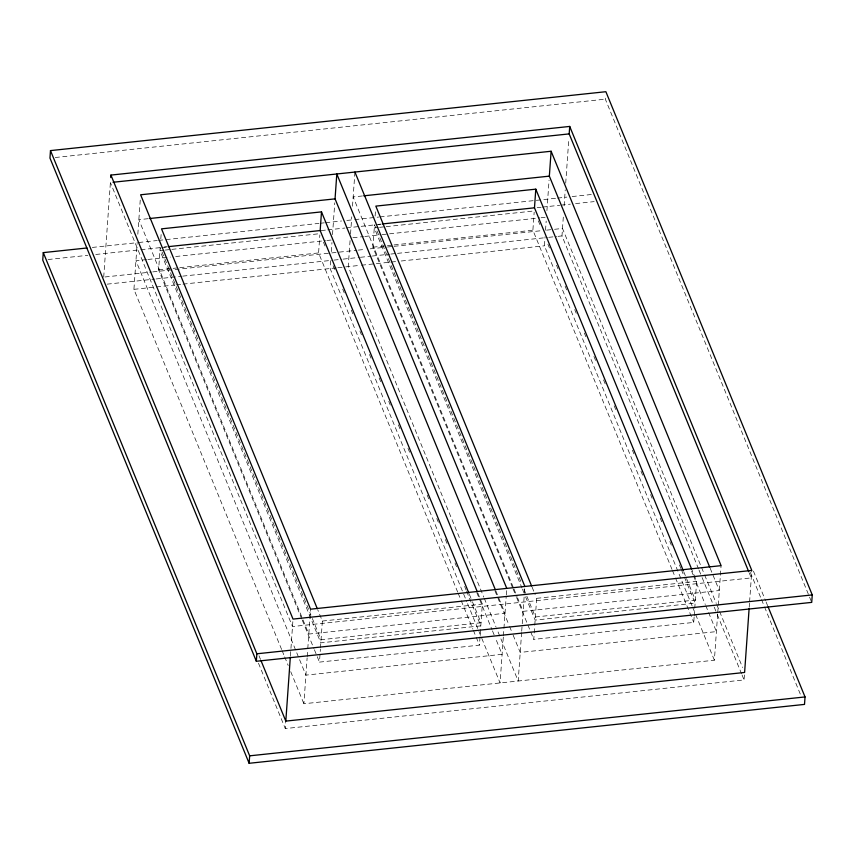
<?xml version="1.0" encoding="UTF-8"?>
<svg xmlns="http://www.w3.org/2000/svg" width="855" height="855" viewBox="0 0 855 855"><rect width="100%" height="100%" fill="white"/><g stroke="black" fill="none" stroke-linecap="round" stroke-linejoin="round"><path stroke-width="0.64" stroke-dasharray="4.28 3.21" d="M103.712 277.106L110.573 180.052M281.626 649.479L133.925 289.343L137.163 243.504M137.826 234.238L140.241 200.017M301.762 618.945L158.613 269.902L160.195 247.512L310.931 615.044M160.815 238.802L161.339 231.331M457.692 592.109L318.584 252.941L319.856 234.943M744.427 674.948L744.074 679.917L285.281 728.567L285.72 722.347M290.422 655.849L292.934 620.324M330.671 260.732L330.126 268.534L463.154 592.91M331.323 251.627L331.964 242.521M332.52 234.623L334.765 202.838M717.623 614.382L714.385 660.22L303.888 703.751L307.127 657.912M307.223 656.587L307.693 649.96M307.779 648.635L310.568 609.188M477.795 592.985L482.348 604.09L479.441 645.14L319.471 662.112L320.379 649.255M320.465 647.962L322.367 621.051L317.814 609.946M350.069 240.608L348.231 266.621L483.802 597.153M350.539 234.024L351.758 216.807M352.506 206.215L354.921 172.058M512.53 587.588L372.919 247.181L374.501 224.79L521.7 583.687M375.121 216.08L375.473 211.1M503.317 637.103L500.079 682.942L467.204 602.775M503.413 635.778L506.213 596.245M506.299 594.93L506.673 589.694M671.998 569.387L532.889 230.219L534.161 212.222M692.133 605.949L544.432 245.813L545.073 236.707M545.533 230.209L546.174 221.103M546.922 210.576L549.07 180.116M521.625 632.54L518.194 681.018L496.445 627.987M521.71 631.214L524.318 594.321M524.414 593.007L524.788 587.77M698.556 568.917L561.981 235.916L563.349 216.465M564.108 205.809L565.24 189.831M565.711 183.173L568.81 139.215M694.11 617.278L693.747 622.419L533.777 639.38L534.14 634.239M534.225 632.957L534.685 626.523M534.77 625.24L536.673 598.329L535.668 595.86M811.213 601.14L605.34 99.169L605.607 95.439M694.207 615.995L694.655 609.562M694.752 608.279L696.654 581.357L692.101 570.264M717.719 613.056L718.189 606.43M718.286 605.116L721.075 565.657M749.215 607.2L749.504 603.202M749.589 601.867L751.812 570.435M55.265 157.502L605.34 99.169M148.129 218.688L138.852 219.671L308.815 634.068L505.006 613.27L497.931 595.999M362.435 195.955L353.158 196.939L513.502 587.909M92.319 247.426L137.388 242.649M138.713 242.499L157.267 240.533M158.592 240.394L318.979 223.39M320.304 223.251L324.28 222.824M325.605 222.685L341.519 220.996M346.82 220.44L353.446 219.735M354.772 219.596L378.626 217.063M379.951 216.924L556.242 198.232M557.567 198.093L566.844 197.11M572.155 196.543L592.034 194.438M164.16 247.084L166.811 246.806M378.466 224.363L381.116 224.085M48.051 259.525L87.819 255.314M95.771 254.469L139.515 249.831M140.84 249.692L160.719 247.576M162.044 247.437L167.345 246.881M321.106 230.572L326.407 230.006M327.732 229.867L344.96 228.039M346.286 227.9L382.078 224.106M537.164 207.658L541.14 207.241M542.465 207.102L559.694 205.275M561.019 205.136L570.296 204.153M575.597 203.586L594.161 201.62M163.946 250.194L159.981 250.622L310.718 618.154M165.261 250.055L170.551 249.5M171.876 249.361L319.952 233.661M378.252 227.473L374.287 227.9L521.988 588.037M379.567 227.334L384.857 226.778M386.182 226.639L534.257 210.929M146.558 259.599L135.956 260.722L305.908 675.129L502.109 654.321L495.526 638.29M147.883 259.46L170.423 257.066M175.724 256.511L325.52 240.629M326.845 240.479L332.146 239.924M352.912 237.722L363.514 236.6M364.839 236.45L380.742 234.772M382.067 234.623L539.826 217.897M541.151 217.758L545.127 217.341M158.613 269.902L171.834 268.502M173.159 268.363L178.449 267.807M179.764 267.658L318.584 252.941M372.919 247.181L386.139 245.78M387.465 245.642L392.755 245.075M394.07 244.936L532.889 230.219M105.037 276.967L151.453 272.04M152.778 271.901L330.458 253.059M331.783 252.92L356.973 250.248M358.298 250.109L364.935 249.404M370.236 248.837L386.15 247.159M387.475 247.01L392.776 246.454M394.102 246.315L541.29 230.7M546.591 230.145L553.228 229.439M554.553 229.3L562.505 228.456L701.1 566.395M107.164 284.149L154.894 279.083M156.219 278.944L181.42 276.272M182.746 276.133L332.584 260.241M333.91 260.102L341.861 259.257M343.186 259.118L359.1 257.43M360.425 257.291L371.038 256.169M372.363 256.03L389.602 254.202M390.927 254.053L396.228 253.497M397.554 253.358L547.392 237.466M548.718 237.327L556.68 236.482M558.005 236.343L561.981 235.916M133.925 289.343L155.14 287.098M156.465 286.949L175.019 284.982M176.354 284.843L181.655 284.288M182.981 284.138L336.592 267.85M337.885 267.711L344.351 267.027M345.644 266.888L360.169 265.349M361.494 265.21L395.961 261.555M401.262 260.999L544.432 245.813M322.367 621.051L482.348 604.09M536.673 598.329L696.654 581.357M753.447 571.14L765.588 600.734M766.091 601.973L767.608 605.671M750.391 572.433L761.014 598.329M761.516 599.569L764.049 605.735M764.552 606.965L800.975 695.767M749.269 572.968L751.289 577.895L292.496 626.544L110.391 182.543M710.206 568.34L719.312 590.538L523.121 611.346L517.553 597.784M701.613 567.624L704.135 573.791M704.648 575.02L716.276 603.395M716.789 604.624L742.578 667.52M699.059 570.157L701.592 576.323M702.094 577.553L713.733 605.917M714.235 607.157L716.768 613.324M717.27 614.553L741.552 673.751M742.055 674.99L744.074 679.917M691.62 571.172L693.138 574.87M693.651 576.099L705.279 604.464M705.792 605.703L716.415 631.599L520.214 652.408L512.626 633.908M683.701 571.653L695.329 600.028L535.358 616.989L523.72 588.625M538.308 220.804L539.826 224.502M547.916 244.231L549.434 247.929M556.509 265.2L558.026 268.898M565.112 286.168L566.63 289.866M574.72 309.596L576.238 313.304M584.339 333.033L585.857 336.731M593.947 356.471L596.469 362.638M603.555 379.898L606.088 386.065M614.179 405.804L615.696 409.502M632.39 450.2L633.908 453.898M640.983 471.169L643.516 477.336M650.602 494.596L652.119 498.305M660.21 518.034L661.727 521.732M669.818 541.471L671.335 545.169M679.426 564.899L680.943 568.607M681.456 569.836L683.979 576.003M684.492 577.232L695.115 603.138L535.134 620.099L525.526 596.662M692.636 607.189L695.168 613.356M695.671 614.585L714.385 660.22M672.5 570.616L675.033 576.783M675.536 578.023L693.747 622.419M532.12 587.225L535.155 594.62M522.49 589.266L525.023 595.433M514.015 589.148L517.051 596.544M513.032 588.817L516.067 596.213M516.58 597.453L533.777 639.38M495.9 591.062L497.418 594.77M494.927 590.741L509.088 625.272M509.591 626.501L512.124 632.668M484.304 598.382L495.932 626.758M476.812 592.654L491.988 629.654M492.491 630.894L495.024 637.061M469.395 594.385L471.917 600.552M472.43 601.781L481.023 622.75L321.053 639.711L311.444 616.284M323.489 242.286L325.007 245.994M333.108 265.723L334.626 269.421M342.716 289.161L344.234 292.859M351.309 310.119L352.826 313.828M359.912 331.088L361.43 334.786M369.52 354.526L371.038 358.224M379.128 377.953L380.646 381.661M388.747 401.39L390.265 405.088M398.355 424.828L400.888 430.995M407.963 448.255L410.496 454.422M427.19 495.13L428.708 498.828M436.798 518.558L438.316 522.255M445.402 539.526L447.924 545.693M455.01 562.964L456.527 566.662M464.618 586.391L466.135 590.089M466.638 591.329L480.809 625.86L320.828 642.821L311.22 619.394M463.666 594.139L466.702 601.546M458.195 593.349L460.727 599.515M461.23 600.744L472.868 629.109M473.371 630.349L479.441 645.14M302.275 620.174L313.903 648.539M314.405 649.779L319.471 662.112M282.139 650.708L284.159 655.646M284.662 656.875L288.21 665.511M290.732 671.677L303.888 703.751M259.001 655.742L260.519 659.44M258.477 663.202L285.281 728.567"/><path stroke-width="1.28" d="M87.018 247.982L43.274 252.62L42.75 260.091L249.126 763.291L804.512 704.402L805.036 696.932L768.111 606.9M50.488 150.598L49.964 158.068L256.34 661.268L811.726 602.38L812.25 594.909L605.874 91.709L50.488 150.598L256.863 653.797L256.34 661.268M110.744 177.562L110.926 175.083L569.719 126.433L751.812 570.435L293.019 619.084L110.926 175.083M249.126 763.291L249.66 755.831L43.274 252.62M468.882 593.146L320.176 230.551L321.491 211.88L161.52 228.851L317.312 608.717M749.119 608.525L744.609 672.458L285.816 721.107L290.326 657.174M495.398 589.832L335.053 198.862L336.806 173.982L506.769 588.379M683.188 570.424L534.482 207.818L535.796 189.158L375.826 206.119L531.618 585.996M709.703 567.111L549.348 176.141L551.112 151.25L140.615 194.78L310.568 609.188L721.075 565.657L551.112 151.25M748.756 571.728L569.184 133.893L569.719 126.433M113.042 182.265L569.184 133.893M149.454 218.538L335.053 198.862M363.76 195.816L549.348 176.141M168.125 246.668L320.176 230.551M382.431 223.946L534.482 207.818M256.863 653.797L812.25 594.909M249.66 755.831L805.036 696.932M535.796 189.158L691.588 569.024M354.921 172.058L524.874 586.466M321.491 211.88L477.282 591.756M261.021 660.669L285.816 721.107"/></g></svg>
